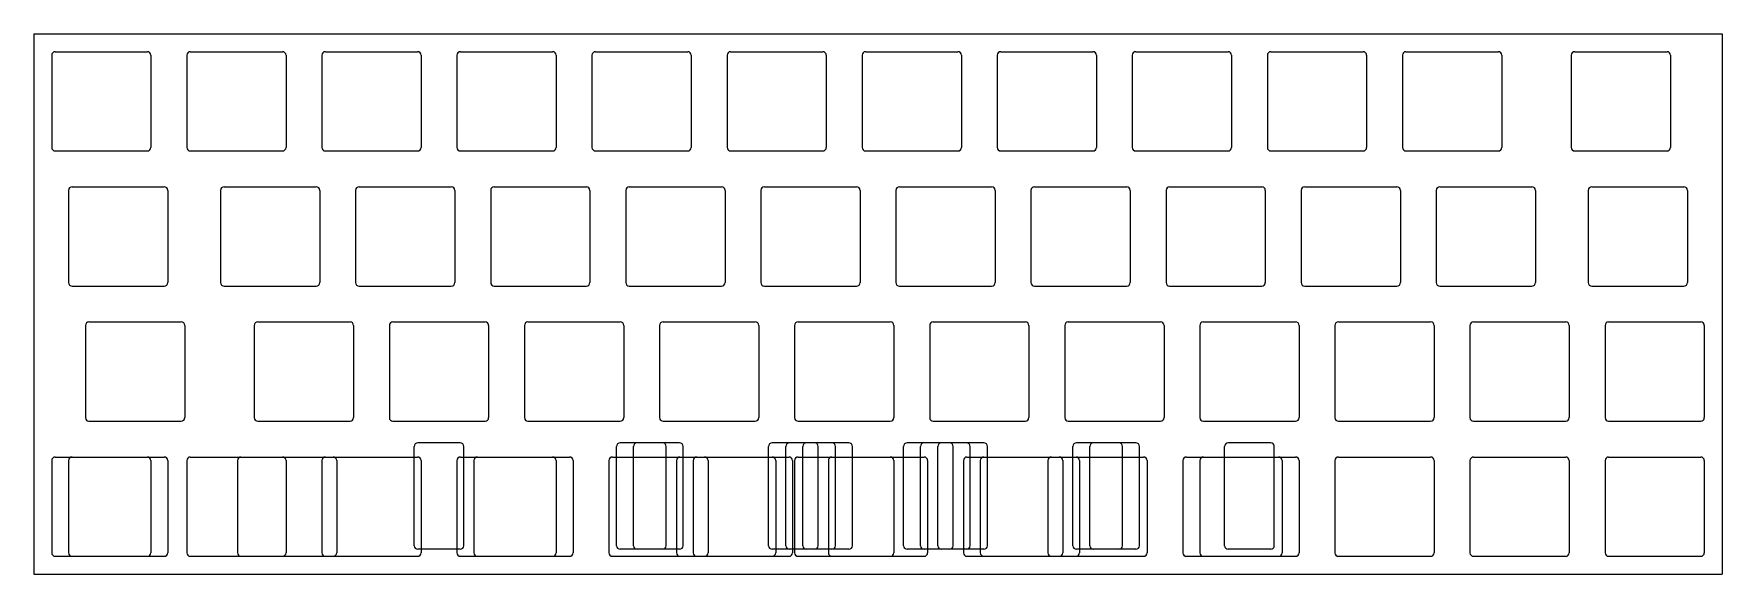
# Model space of a CAD drawing. Header units: millimetres. Extents: x 0 to 238, y -76 to 0.
import ezdxf

# ---------------------------------------------------------------- set-up
doc = ezdxf.new("R2010")
doc.units = ezdxf.units.MM

msp = doc.modelspace()

# ---------------------------------------------------------------- linework, layer by layer
for p, q in [((0, 0), (238.125, 0)), ((0, 0), (0, -76.2)), ((238.125, 0), (238.125, -76.2)), ((2.525, -3.025), (2.525, -16.025)), ((3.025, -2.525), (16.025, -2.525)), ((16.525, -3.025), (16.525, -16.025)), ((21.575, -3.025), (21.575, -16.025)), ((22.075, -2.525), (35.075, -2.525)), ((35.575, -3.025), (35.575, -16.025)), ((40.625, -3.025), (40.625, -16.025)), ((41.125, -2.525), (54.125, -2.525)), ((54.625, -3.025), (54.625, -16.025)), ((59.675, -3.025), (59.675, -16.025)), ((60.175, -2.525), (73.175, -2.525)), ((73.675, -3.025), (73.675, -16.025)), ((78.725, -3.025), (78.725, -16.025)), ((79.225, -2.525), (92.225, -2.525)), ((92.725, -3.025), (92.725, -16.025)), ((97.775, -3.025), (97.775, -16.025)), ((98.275, -2.525), (111.275, -2.525)), ((111.775, -3.025), (111.775, -16.025)), ((116.825, -3.025), (116.825, -16.025)), ((117.325, -2.525), (130.325, -2.525)), ((130.825, -3.025), (130.825, -16.025)), ((135.875, -3.025), (135.875, -16.025)), ((136.375, -2.525), (149.375, -2.525)), ((149.875, -3.025), (149.875, -16.025)), ((154.925, -3.025), (154.925, -16.025)), ((155.425, -2.525), (168.425, -2.525)), ((168.925, -3.025), (168.925, -16.025)), ((173.975, -3.025), (173.975, -16.025)), ((174.475, -2.525), (187.475, -2.525)), ((187.975, -3.025), (187.975, -16.025)), ((193.025, -3.025), (193.025, -16.025)), ((193.525, -2.525), (206.525, -2.525)), ((207.025, -3.025), (207.025, -16.025)), ((216.8375, -3.025), (216.8375, -16.025)), ((217.3375, -2.525), (230.3375, -2.525)), ((230.8375, -3.025), (230.8375, -16.025)), ((3.025, -16.525), (16.025, -16.525)), ((22.075, -16.525), (35.075, -16.525)), ((41.125, -16.525), (54.125, -16.525)), ((60.175, -16.525), (73.175, -16.525)), ((79.225, -16.525), (92.225, -16.525)), ((98.275, -16.525), (111.275, -16.525)), ((117.325, -16.525), (130.325, -16.525)), ((136.375, -16.525), (149.375, -16.525)), ((155.425, -16.525), (168.425, -16.525)), ((174.475, -16.525), (187.475, -16.525)), ((193.525, -16.525), (206.525, -16.525)), ((217.3375, -16.525), (230.3375, -16.525)), ((4.90625, -22.075), (4.90625, -35.075)), ((5.40625, -21.575), (18.40625, -21.575)), ((18.90625, -22.075), (18.90625, -35.075)), ((26.3375, -22.075), (26.3375, -35.075)), ((26.8375, -21.575), (39.8375, -21.575)), ((40.3375, -22.075), (40.3375, -35.075)), ((45.3875, -22.075), (45.3875, -35.075)), ((45.8875, -21.575), (58.8875, -21.575)), ((59.3875, -22.075), (59.3875, -35.075)), ((64.4375, -22.075), (64.4375, -35.075)), ((64.9375, -21.575), (77.9375, -21.575)), ((78.4375, -22.075), (78.4375, -35.075)), ((83.4875, -22.075), (83.4875, -35.075)), ((83.9875, -21.575), (96.9875, -21.575)), ((97.4875, -22.075), (97.4875, -35.075)), ((102.5375, -22.075), (102.5375, -35.075)), ((103.0375, -21.575), (116.0375, -21.575)), ((116.5375, -22.075), (116.5375, -35.075)), ((121.5875, -22.075), (121.5875, -35.075)), ((122.0875, -21.575), (135.0875, -21.575)), ((135.5875, -22.075), (135.5875, -35.075)), ((140.6375, -22.075), (140.6375, -35.075)), ((141.1375, -21.575), (154.1375, -21.575)), ((154.6375, -22.075), (154.6375, -35.075)), ((159.6875, -22.075), (159.6875, -35.075)), ((160.1875, -21.575), (173.1875, -21.575)), ((173.6875, -22.075), (173.6875, -35.075)), ((178.7375, -22.075), (178.7375, -35.075)), ((179.2375, -21.575), (192.2375, -21.575)), ((192.7375, -22.075), (192.7375, -35.075)), ((197.7875, -22.075), (197.7875, -35.075)), ((198.2875, -21.575), (211.2875, -21.575)), ((211.7875, -22.075), (211.7875, -35.075)), ((219.21875, -22.075), (219.21875, -35.075)), ((219.71875, -21.575), (232.71875, -21.575)), ((233.21875, -22.075), (233.21875, -35.075)), ((5.40625, -35.575), (18.40625, -35.575)), ((26.8375, -35.575), (39.8375, -35.575)), ((45.8875, -35.575), (58.8875, -35.575)), ((64.9375, -35.575), (77.9375, -35.575)), ((83.9875, -35.575), (96.9875, -35.575)), ((103.0375, -35.575), (116.0375, -35.575)), ((122.0875, -35.575), (135.0875, -35.575)), ((141.1375, -35.575), (154.1375, -35.575)), ((160.1875, -35.575), (173.1875, -35.575)), ((179.2375, -35.575), (192.2375, -35.575)), ((198.2875, -35.575), (211.2875, -35.575)), ((219.71875, -35.575), (232.71875, -35.575)), ((7.2875, -41.125), (7.2875, -54.125)), ((7.7875, -40.625), (20.7875, -40.625)), ((21.2875, -41.125), (21.2875, -54.125)), ((31.1, -41.125), (31.1, -54.125)), ((31.6, -40.625), (44.6, -40.625)), ((45.1, -41.125), (45.1, -54.125)), ((50.15, -41.125), (50.15, -54.125)), ((50.65, -40.625), (63.65, -40.625)), ((64.15, -41.125), (64.15, -54.125)), ((69.2, -41.125), (69.2, -54.125)), ((69.7, -40.625), (82.7, -40.625)), ((83.2, -41.125), (83.2, -54.125)), ((88.25, -41.125), (88.25, -54.125)), ((88.75, -40.625), (101.75, -40.625)), ((102.25, -41.125), (102.25, -54.125)), ((107.3, -41.125), (107.3, -54.125)), ((107.8, -40.625), (120.8, -40.625)), ((121.3, -41.125), (121.3, -54.125)), ((126.35, -41.125), (126.35, -54.125)), ((126.85, -40.625), (139.85, -40.625)), ((140.35, -41.125), (140.35, -54.125)), ((145.4, -41.125), (145.4, -54.125)), ((145.9, -40.625), (158.9, -40.625)), ((159.4, -41.125), (159.4, -54.125)), ((164.45, -41.125), (164.45, -54.125)), ((164.95, -40.625), (177.95, -40.625)), ((178.45, -41.125), (178.45, -54.125)), ((183.5, -41.125), (183.5, -54.125)), ((184, -40.625), (197, -40.625)), ((197.5, -41.125), (197.5, -54.125)), ((202.55, -41.125), (202.55, -54.125)), ((203.05, -40.625), (216.05, -40.625)), ((216.55, -41.125), (216.55, -54.125)), ((221.6, -41.125), (221.6, -54.125)), ((222.1, -40.625), (235.1, -40.625)), ((235.6, -41.125), (235.6, -54.125)), ((7.7875, -54.625), (20.7875, -54.625)), ((31.6, -54.625), (44.6, -54.625)), ((50.65, -54.625), (63.65, -54.625)), ((69.7, -54.625), (82.7, -54.625)), ((88.75, -54.625), (101.75, -54.625)), ((107.8, -54.625), (120.8, -54.625)), ((126.85, -54.625), (139.85, -54.625)), ((145.9, -54.625), (158.9, -54.625)), ((164.95, -54.625), (177.95, -54.625)), ((184, -54.625), (197, -54.625)), ((203.05, -54.625), (216.05, -54.625)), ((222.1, -54.625), (235.1, -54.625)), ((53.65, -72.175), (53.65, -58.175)), ((60.15, -57.675), (54.15, -57.675)), ((60.65, -72.175), (60.65, -58.175)), ((82.19325, -72.175), (82.19325, -58.175)), ((88.69325, -57.675), (82.69325, -57.675)), ((84.5745, -72.175), (84.5745, -58.175)), ((91.0745, -57.675), (85.0745, -57.675)), ((89.19325, -72.175), (89.19325, -58.175)), ((91.5745, -72.175), (91.5745, -58.175)), ((103.6245, -72.175), (103.6245, -58.175)), ((110.1245, -57.675), (104.1245, -57.675)), ((106.06925, -72.175), (106.06925, -58.175)), ((112.56925, -57.675), (106.56925, -57.675)), ((108.4505, -72.175), (108.4505, -58.175)), ((114.9505, -57.675), (108.9505, -57.675)), ((110.6245, -72.175), (110.6245, -58.175)), ((113.06925, -72.175), (113.06925, -58.175)), ((115.4505, -72.175), (115.4505, -58.175)), ((122.6745, -72.175), (122.6745, -58.175)), ((129.1745, -57.675), (123.1745, -57.675)), ((125.05575, -72.175), (125.05575, -58.175)), ((131.55575, -57.675), (125.55575, -57.675)), ((127.5005, -72.175), (127.5005, -58.175)), ((134.0005, -57.675), (128.0005, -57.675)), ((129.6745, -72.175), (129.6745, -58.175)), ((132.05575, -72.175), (132.05575, -58.175)), ((134.5005, -72.175), (134.5005, -58.175)), ((146.5505, -72.175), (146.5505, -58.175)), ((153.0505, -57.675), (147.0505, -57.675)), ((148.93175, -72.175), (148.93175, -58.175)), ((155.43175, -57.675), (149.43175, -57.675)), ((153.5505, -72.175), (153.5505, -58.175)), ((155.93175, -72.175), (155.93175, -58.175)), ((167.95, -72.175), (167.95, -58.175)), ((174.45, -57.675), (168.45, -57.675)), ((174.95, -72.175), (174.95, -58.175)), ((2.525, -60.175), (2.525, -73.175)), ((3.025, -59.675), (16.025, -59.675)), ((4.90625, -60.175), (4.90625, -73.175)), ((5.40625, -59.675), (18.40625, -59.675)), ((16.525, -60.175), (16.525, -73.175)), ((18.90625, -60.175), (18.90625, -73.175)), ((21.575, -60.175), (21.575, -73.175)), ((22.075, -59.675), (35.075, -59.675)), ((28.71875, -60.175), (28.71875, -73.175)), ((29.21875, -59.675), (42.21875, -59.675)), ((35.575, -60.175), (35.575, -73.175)), ((40.625, -60.175), (40.625, -73.175)), ((41.125, -59.675), (54.125, -59.675)), ((42.71875, -60.175), (42.71875, -73.175)), ((54.625, -60.175), (54.625, -73.175)), ((59.675, -60.175), (59.675, -73.175)), ((60.175, -59.675), (73.175, -59.675)), ((62.05625, -60.175), (62.05625, -73.175)), ((62.55625, -59.675), (75.55625, -59.675)), ((73.675, -60.175), (73.675, -73.175)), ((76.05625, -60.175), (76.05625, -73.175)), ((81.10625, -60.175), (81.10625, -73.175)), ((81.60625, -59.675), (94.60625, -59.675)), ((90.63125, -60.175), (90.63125, -73.175)), ((91.13125, -59.675), (104.13125, -59.675)), ((93.0125, -60.175), (93.0125, -73.175)), ((93.5125, -59.675), (106.5125, -59.675)), ((95.10625, -60.175), (95.10625, -73.175)), ((104.63125, -60.175), (104.63125, -73.175)), ((107.0125, -60.175), (107.0125, -73.175)), ((107.3, -60.175), (107.3, -73.175)), ((107.8, -59.675), (120.8, -59.675)), ((112.0625, -60.175), (112.0625, -73.175)), ((112.5625, -59.675), (125.5625, -59.675)), ((121.3, -60.175), (121.3, -73.175)), ((126.0625, -60.175), (126.0625, -73.175)), ((131.1125, -60.175), (131.1125, -73.175)), ((131.6125, -59.675), (144.6125, -59.675)), ((133.49375, -60.175), (133.49375, -73.175)), ((133.99375, -59.675), (146.99375, -59.675)), ((143.01875, -60.175), (143.01875, -73.175)), ((143.51875, -59.675), (156.51875, -59.675)), ((145.1125, -60.175), (145.1125, -73.175)), ((147.49375, -60.175), (147.49375, -73.175)), ((157.01875, -60.175), (157.01875, -73.175)), ((162.06875, -60.175), (162.06875, -73.175)), ((162.56875, -59.675), (175.56875, -59.675)), ((164.45, -60.175), (164.45, -73.175)), ((164.95, -59.675), (177.95, -59.675)), ((176.06875, -60.175), (176.06875, -73.175)), ((178.45, -60.175), (178.45, -73.175)), ((183.5, -60.175), (183.5, -73.175)), ((184, -59.675), (197, -59.675)), ((197.5, -60.175), (197.5, -73.175)), ((202.55, -60.175), (202.55, -73.175)), ((203.05, -59.675), (216.05, -59.675)), ((216.55, -60.175), (216.55, -73.175)), ((221.6, -60.175), (221.6, -73.175)), ((222.1, -59.675), (235.1, -59.675)), ((235.6, -60.175), (235.6, -73.175)), ((3.025, -73.675), (16.025, -73.675)), ((5.40625, -73.675), (18.40625, -73.675)), ((22.075, -73.675), (35.075, -73.675)), ((29.21875, -73.675), (42.21875, -73.675)), ((41.125, -73.675), (54.125, -73.675)), ((60.15, -72.675), (54.15, -72.675)), ((60.175, -73.675), (73.175, -73.675)), ((62.55625, -73.675), (75.55625, -73.675)), ((81.60625, -73.675), (94.60625, -73.675)), ((88.69325, -72.675), (82.69325, -72.675)), ((91.0745, -72.675), (85.0745, -72.675)), ((91.13125, -73.675), (104.13125, -73.675)), ((93.5125, -73.675), (106.5125, -73.675)), ((110.1245, -72.675), (104.1245, -72.675)), ((112.56925, -72.675), (106.56925, -72.675)), ((107.8, -73.675), (120.8, -73.675)), ((114.9505, -72.675), (108.9505, -72.675)), ((112.5625, -73.675), (125.5625, -73.675)), ((129.1745, -72.675), (123.1745, -72.675)), ((131.55575, -72.675), (125.55575, -72.675)), ((134.0005, -72.675), (128.0005, -72.675)), ((131.6125, -73.675), (144.6125, -73.675)), ((133.99375, -73.675), (146.99375, -73.675)), ((143.51875, -73.675), (156.51875, -73.675)), ((153.0505, -72.675), (147.0505, -72.675)), ((155.43175, -72.675), (149.43175, -72.675)), ((162.56875, -73.675), (175.56875, -73.675)), ((164.95, -73.675), (177.95, -73.675)), ((174.45, -72.675), (168.45, -72.675)), ((184, -73.675), (197, -73.675)), ((203.05, -73.675), (216.05, -73.675)), ((222.1, -73.675), (235.1, -73.675)), ((0, -76.2), (238.125, -76.2))]:
    msp.add_line(p, q)
for centre, start, end in [((3.025, -3.025), 90, 180), ((16.025, -3.025), 0, 90), ((22.075, -3.025), 90, 180), ((35.075, -3.025), 0, 90), ((41.125, -3.025), 90, 180), ((54.125, -3.025), 0, 90), ((60.175, -3.025), 90, 180), ((73.175, -3.025), 0, 90), ((79.225, -3.025), 90, 180), ((92.225, -3.025), 0, 90), ((98.275, -3.025), 90, 180), ((111.275, -3.025), 0, 90), ((117.325, -3.025), 90, 180), ((130.325, -3.025), 0, 90), ((136.375, -3.025), 90, 180), ((149.375, -3.025), 0, 90), ((155.425, -3.025), 90, 180), ((168.425, -3.025), 0, 90), ((174.475, -3.025), 90, 180), ((187.475, -3.025), 0, 90), ((193.525, -3.025), 90, 180), ((206.525, -3.025), 0, 90), ((217.3375, -3.025), 90, 180), ((230.3375, -3.025), 0, 90), ((3.025, -16.025), 180, 270), ((16.025, -16.025), 270, 360), ((22.075, -16.025), 180, 270), ((35.075, -16.025), 270, 360), ((41.125, -16.025), 180, 270), ((54.125, -16.025), 270, 360), ((60.175, -16.025), 180, 270), ((73.175, -16.025), 270, 360), ((79.225, -16.025), 180, 270), ((92.225, -16.025), 270, 360), ((98.275, -16.025), 180, 270), ((111.275, -16.025), 270, 360), ((117.325, -16.025), 180, 270), ((130.325, -16.025), 270, 360), ((136.375, -16.025), 180, 270), ((149.375, -16.025), 270, 360), ((155.425, -16.025), 180, 270), ((168.425, -16.025), 270, 360), ((174.475, -16.025), 180, 270), ((187.475, -16.025), 270, 360), ((193.525, -16.025), 180, 270), ((206.525, -16.025), 270, 360), ((217.3375, -16.025), 180, 270), ((230.3375, -16.025), 270, 360), ((5.40625, -22.075), 90, 180), ((18.40625, -22.075), 0, 90), ((26.8375, -22.075), 90, 180), ((39.8375, -22.075), 0, 90), ((45.8875, -22.075), 90, 180), ((58.8875, -22.075), 0, 90), ((64.9375, -22.075), 90, 180), ((77.9375, -22.075), 0, 90), ((83.9875, -22.075), 90, 180), ((96.9875, -22.075), 0, 90), ((103.0375, -22.075), 90, 180), ((116.0375, -22.075), 0, 90), ((122.0875, -22.075), 90, 180), ((135.0875, -22.075), 0, 90), ((141.1375, -22.075), 90, 180), ((154.1375, -22.075), 0, 90), ((160.1875, -22.075), 90, 180), ((173.1875, -22.075), 0, 90), ((179.2375, -22.075), 90, 180), ((192.2375, -22.075), 0, 90), ((198.2875, -22.075), 90, 180), ((211.2875, -22.075), 0, 90), ((219.71875, -22.075), 90, 180), ((232.71875, -22.075), 0, 90), ((5.40625, -35.075), 180, 270), ((18.40625, -35.075), 270, 360), ((26.8375, -35.075), 180, 270), ((39.8375, -35.075), 270, 360), ((45.8875, -35.075), 180, 270), ((58.8875, -35.075), 270, 360), ((64.9375, -35.075), 180, 270), ((77.9375, -35.075), 270, 360), ((83.9875, -35.075), 180, 270), ((96.9875, -35.075), 270, 360), ((103.0375, -35.075), 180, 270), ((116.0375, -35.075), 270, 360), ((122.0875, -35.075), 180, 270), ((135.0875, -35.075), 270, 360), ((141.1375, -35.075), 180, 270), ((154.1375, -35.075), 270, 360), ((160.1875, -35.075), 180, 270), ((173.1875, -35.075), 270, 360), ((179.2375, -35.075), 180, 270), ((192.2375, -35.075), 270, 360), ((198.2875, -35.075), 180, 270), ((211.2875, -35.075), 270, 360), ((219.71875, -35.075), 180, 270), ((232.71875, -35.075), 270, 360), ((7.7875, -41.125), 90, 180), ((20.7875, -41.125), 0, 90), ((31.6, -41.125), 90, 180), ((44.6, -41.125), 0, 90), ((50.65, -41.125), 90, 180), ((63.65, -41.125), 0, 90), ((69.7, -41.125), 90, 180), ((82.7, -41.125), 0, 90), ((88.75, -41.125), 90, 180), ((101.75, -41.125), 0, 90), ((107.8, -41.125), 90, 180), ((120.8, -41.125), 0, 90), ((126.85, -41.125), 90, 180), ((139.85, -41.125), 0, 90), ((145.9, -41.125), 90, 180), ((158.9, -41.125), 0, 90), ((164.95, -41.125), 90, 180), ((177.95, -41.125), 0, 90), ((184, -41.125), 90, 180), ((197, -41.125), 0, 90), ((203.05, -41.125), 90, 180), ((216.05, -41.125), 0, 90), ((222.1, -41.125), 90, 180), ((235.1, -41.125), 0, 90), ((7.7875, -54.125), 180, 270), ((20.7875, -54.125), 270, 360), ((31.6, -54.125), 180, 270), ((44.6, -54.125), 270, 360), ((50.65, -54.125), 180, 270), ((63.65, -54.125), 270, 360), ((69.7, -54.125), 180, 270), ((82.7, -54.125), 270, 360), ((88.75, -54.125), 180, 270), ((101.75, -54.125), 270, 360), ((107.8, -54.125), 180, 270), ((120.8, -54.125), 270, 360), ((126.85, -54.125), 180, 270), ((139.85, -54.125), 270, 360), ((145.9, -54.125), 180, 270), ((158.9, -54.125), 270, 360), ((164.95, -54.125), 180, 270), ((177.95, -54.125), 270, 360), ((184, -54.125), 180, 270), ((197, -54.125), 270, 360), ((203.05, -54.125), 180, 270), ((216.05, -54.125), 270, 360), ((222.1, -54.125), 180, 270), ((235.1, -54.125), 270, 360), ((54.15, -58.175), 90, 180), ((60.15, -58.175), 0, 90), ((82.69325, -58.175), 90, 180), ((85.0745, -58.175), 90, 180), ((88.69325, -58.175), 0, 90), ((91.0745, -58.175), 0, 90), ((104.1245, -58.175), 90, 180), ((106.56925, -58.175), 90, 180), ((108.9505, -58.175), 90, 180), ((110.1245, -58.175), 0, 90), ((112.56925, -58.175), 0, 90), ((114.9505, -58.175), 0, 90), ((123.1745, -58.175), 90, 180), ((125.55575, -58.175), 90, 180), ((128.0005, -58.175), 90, 180), ((129.1745, -58.175), 0, 90), ((131.55575, -58.175), 0, 90), ((134.0005, -58.175), 0, 90), ((147.0505, -58.175), 90, 180), ((149.43175, -58.175), 90, 180), ((153.0505, -58.175), 0, 90), ((155.43175, -58.175), 0, 90), ((168.45, -58.175), 90, 180), ((174.45, -58.175), 0, 90), ((3.025, -60.175), 90, 180), ((5.40625, -60.175), 90, 180), ((16.025, -60.175), 0, 90), ((18.40625, -60.175), 0, 90), ((22.075, -60.175), 90, 180), ((29.21875, -60.175), 90, 180), ((35.075, -60.175), 0, 90), ((41.125, -60.175), 90, 180), ((42.21875, -60.175), 0, 90), ((54.125, -60.175), 0, 90), ((60.175, -60.175), 90, 180), ((62.55625, -60.175), 90, 180), ((73.175, -60.175), 0, 90), ((75.55625, -60.175), 0, 90), ((81.60625, -60.175), 90, 180), ((91.13125, -60.175), 90, 180), ((93.5125, -60.175), 90, 180), ((94.60625, -60.175), 0, 90), ((104.13125, -60.175), 0, 90), ((106.5125, -60.175), 0, 90), ((107.8, -60.175), 90, 180), ((112.5625, -60.175), 90, 180), ((120.8, -60.175), 0, 90), ((125.5625, -60.175), 0, 90), ((131.6125, -60.175), 90, 180), ((133.99375, -60.175), 90, 180), ((143.51875, -60.175), 90, 180), ((144.6125, -60.175), 0, 90), ((146.99375, -60.175), 0, 90), ((156.51875, -60.175), 0, 90), ((162.56875, -60.175), 90, 180), ((164.95, -60.175), 90, 180), ((175.56875, -60.175), 0, 90), ((177.95, -60.175), 0, 90), ((184, -60.175), 90, 180), ((197, -60.175), 0, 90), ((203.05, -60.175), 90, 180), ((216.05, -60.175), 0, 90), ((222.1, -60.175), 90, 180), ((235.1, -60.175), 0, 90), ((3.025, -73.175), 180, 270), ((5.40625, -73.175), 180, 270), ((16.025, -73.175), 270, 360), ((18.40625, -73.175), 270, 360), ((22.075, -73.175), 180, 270), ((29.21875, -73.175), 180, 270), ((35.075, -73.175), 270, 360), ((41.125, -73.175), 180, 270), ((42.21875, -73.175), 270, 360), ((54.15, -72.175), -180, -90), ((54.125, -73.175), 270, 360), ((60.175, -73.175), 180, 270), ((60.15, -72.175), -90, 0), ((62.55625, -73.175), 180, 270), ((73.175, -73.175), 270, 360), ((75.55625, -73.175), 270, 360), ((81.60625, -73.175), 180, 270), ((82.69325, -72.175), -180, -90), ((85.0745, -72.175), -180, -90), ((88.69325, -72.175), -90, 0), ((91.13125, -73.175), 180, 270), ((91.0745, -72.175), -90, 0), ((93.5125, -73.175), 180, 270), ((94.60625, -73.175), 270, 360), ((104.1245, -72.175), -180, -90), ((104.13125, -73.175), 270, 360), ((106.56925, -72.175), -180, -90), ((106.5125, -73.175), 270, 360), ((107.8, -73.175), 180, 270), ((108.9505, -72.175), -180, -90), ((110.1245, -72.175), -90, 0), ((112.5625, -73.175), 180, 270), ((112.56925, -72.175), -90, 0), ((114.9505, -72.175), -90, 0), ((120.8, -73.175), 270, 360), ((123.1745, -72.175), -180, -90), ((125.55575, -72.175), -180, -90), ((125.5625, -73.175), 270, 360), ((128.0005, -72.175), -180, -90), ((129.1745, -72.175), -90, 0), ((131.6125, -73.175), 180, 270), ((131.55575, -72.175), -90, 0), ((133.99375, -73.175), 180, 270), ((134.0005, -72.175), -90, 0), ((143.51875, -73.175), 180, 270), ((144.6125, -73.175), 270, 360), ((147.0505, -72.175), -180, -90), ((146.99375, -73.175), 270, 360), ((149.43175, -72.175), -180, -90), ((153.0505, -72.175), -90, 0), ((155.43175, -72.175), -90, 0), ((156.51875, -73.175), 270, 360), ((162.56875, -73.175), 180, 270), ((164.95, -73.175), 180, 270), ((168.45, -72.175), -180, -90), ((174.45, -72.175), -90, 0), ((175.56875, -73.175), 270, 360), ((177.95, -73.175), 270, 360), ((184, -73.175), 180, 270), ((197, -73.175), 270, 360), ((203.05, -73.175), 180, 270), ((216.05, -73.175), 270, 360), ((222.1, -73.175), 180, 270), ((235.1, -73.175), 270, 360)]:
    msp.add_arc(centre, 0.5, start, end)

doc.saveas('drawing.dxf')
